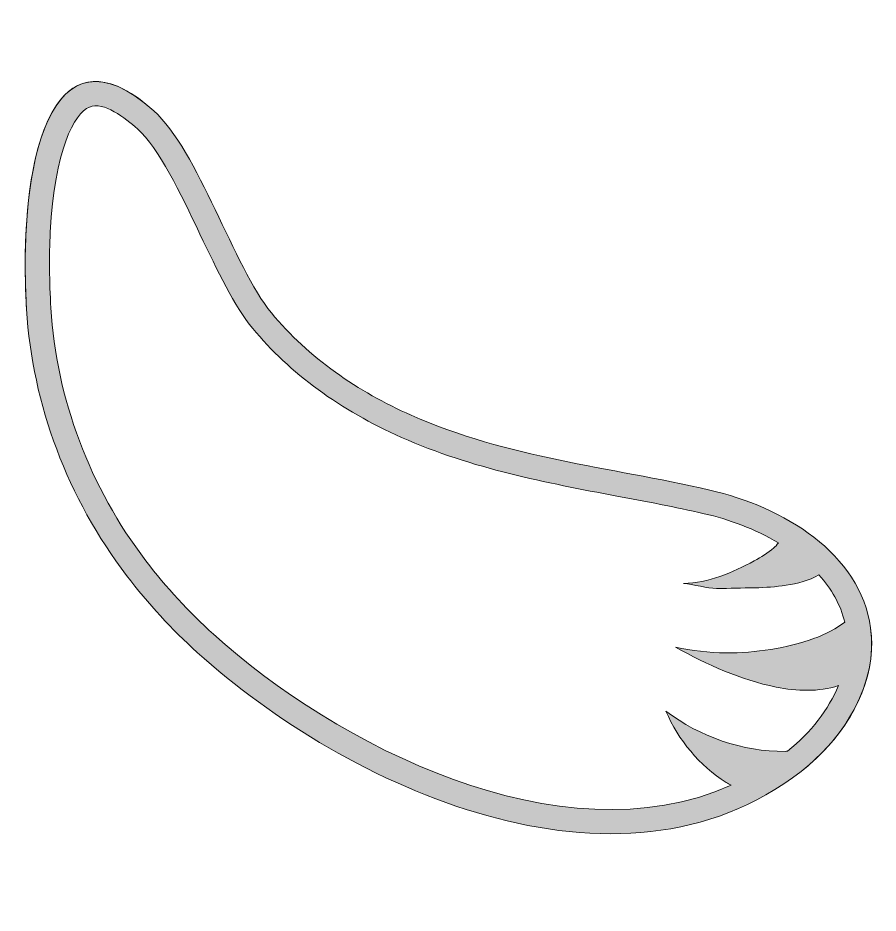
# Model space of a CAD drawing. Header units: millimetres. Extents: x 29 to 222, y -141 to -32.
# Drawn here: x 58.55 to 71.05, y -140.79 to -127.78 of the extents above; entities that cross this region are included whole.
import ezdxf

# ---------------------------------------------------------------- set-up
doc = ezdxf.new("R2010")
doc.units = ezdxf.units.MM
doc.header["$MEASUREMENT"] = 0
doc.layers.add('e_0', color=7, linetype='Continuous')
doc.layers.add('Layer 4', color=7, linetype='Continuous')

msp = doc.modelspace()

# ---------------------------------------------------------------- hatches: boundary and pattern name
at = {"layer": 'e_0'}
h = msp.add_hatch(color=1, dxfattribs=at)
h.dxf.hatch_style = 2
edge = h.paths.add_edge_path()
edge.add_spline(control_points=[(69.932, -138.729), (70.485, -138.299), (70.92, -137.651), (70.956, -136.965), (70.961, -136.859), (70.957, -136.752), (70.943, -136.645), (70.796, -135.561), (69.67, -134.884), (68.604, -134.641), (67.12, -134.302), (65.679, -134.177), (64.266, -133.554), (63.498, -133.215), (62.772, -132.721), (62.236, -132.069), (61.689, -131.404), (61.169, -129.707), (60.525, -129.131), (59.292, -128.028), (58.756, -129.238), (58.67, -130.877), (58.651, -131.243), (58.654, -131.629), (58.677, -132.016), (58.76, -133.399), (59.276, -134.767), (60.131, -135.884), (60.443, -136.293), (60.79, -136.668), (61.156, -136.999), (63.32, -138.957), (67.286, -140.787), (69.932, -138.729)], knot_values=[0, 0, 0, 0, 1, 1, 1, 2, 2, 2, 3, 3, 3, 4, 4, 4, 5, 5, 5, 6, 6, 6, 7, 7, 7, 8, 8, 8, 9, 9, 9, 10, 10, 10, 11, 11, 11, 11], degree=3, periodic=1)
edge = h.paths.add_edge_path()
edge.add_spline(control_points=[(69.734, -138.434), (69.724, -138.435), (69.712, -138.439), (69.702, -138.439), (69.081, -138.44), (68.461, -138.23), (67.968, -137.852), (68.147, -138.275), (68.456, -138.641), (68.843, -138.89), (68.866, -138.904), (68.89, -138.917), (68.914, -138.93), (66.427, -140.038), (63.152, -138.329), (61.393, -136.737), (61.036, -136.414), (60.706, -136.055), (60.411, -135.67), (59.598, -134.608), (59.107, -133.303), (59.03, -131.996), (59.007, -131.612), (59.004, -131.242), (59.022, -130.896), (59.085, -129.701), (59.366, -129.169), (59.589, -129.077), (59.795, -128.991), (60.116, -129.239), (60.29, -129.394), (60.597, -129.669), (60.916, -130.335), (61.197, -130.924), (61.453, -131.46), (61.695, -131.967), (61.964, -132.293), (62.496, -132.94), (63.243, -133.488), (64.124, -133.876), (65.164, -134.335), (66.227, -134.535), (67.256, -134.729), (67.671, -134.807), (68.101, -134.888), (68.525, -134.985), (68.879, -135.065), (69.263, -135.207), (69.604, -135.409), (69.58, -135.437), (69.557, -135.465), (69.537, -135.482), (69.45, -135.555), (69.351, -135.614), (69.251, -135.669), (68.932, -135.843), (68.586, -135.992), (68.223, -135.998), (68.371, -136.01), (68.57, -136.069), (68.703, -136.07), (68.902, -136.073), (69.064, -136.063), (69.263, -136.061), (69.414, -136.059), (69.565, -136.047), (69.714, -136.025), (69.879, -136), (70.048, -135.958), (70.19, -135.873), (70.371, -136.072), (70.505, -136.302), (70.567, -136.563), (70.36, -136.707), (70.207, -136.766), (70.126, -136.795), (69.714, -136.939), (69.276, -137.011), (68.84, -137.006), (68.594, -137.003), (68.348, -136.976), (68.107, -136.924), (68.568, -137.178), (69.053, -137.4), (69.57, -137.503), (69.869, -137.564), (70.186, -137.576), (70.475, -137.482), (70.332, -137.829), (70.076, -138.163), (69.734, -138.434)], knot_values=[0, 0, 0, 0, 1, 1, 1, 2, 2, 2, 3, 3, 3, 4, 4, 4, 5, 5, 5, 6, 6, 6, 7, 7, 7, 8, 8, 8, 9, 9, 9, 10, 10, 10, 11, 11, 11, 12, 12, 12, 13, 13, 13, 14, 14, 14, 15, 15, 15, 16, 16, 16, 17, 17, 17, 18, 18, 18, 19, 19, 19, 20, 20, 20, 21, 21, 21, 22, 22, 22, 23, 23, 23, 24, 24, 24, 25, 25, 25, 26, 26, 26, 27, 27, 27, 28, 28, 28, 29, 29, 29, 30, 30, 30, 30], degree=3, periodic=1)

# ---------------------------------------------------------------- linework, layer by layer
at = {"layer": 'e_0', "lineweight": 0}
for points, knots in [([(69.932, -138.729), (70.485, -138.299), (70.92, -137.651), (70.956, -136.965), (70.961, -136.859), (70.957, -136.752), (70.943, -136.645), (70.796, -135.561), (69.67, -134.884), (68.604, -134.641), (67.12, -134.302), (65.679, -134.177), (64.266, -133.554), (63.498, -133.215), (62.772, -132.721), (62.236, -132.069), (61.689, -131.404), (61.169, -129.707), (60.525, -129.131), (59.292, -128.028), (58.756, -129.238), (58.67, -130.877), (58.651, -131.243), (58.654, -131.629), (58.677, -132.016), (58.76, -133.399), (59.276, -134.767), (60.131, -135.884), (60.443, -136.293), (60.79, -136.668), (61.156, -136.999), (63.32, -138.957), (67.286, -140.787), (69.932, -138.729)], [0, 0, 0, 0, 1, 1, 1, 2, 2, 2, 3, 3, 3, 4, 4, 4, 5, 5, 5, 6, 6, 6, 7, 7, 7, 8, 8, 8, 9, 9, 9, 10, 10, 10, 11, 11, 11, 11]), ([(69.734, -138.434), (69.724, -138.435), (69.712, -138.439), (69.702, -138.439), (69.081, -138.44), (68.461, -138.23), (67.968, -137.852), (68.147, -138.275), (68.456, -138.641), (68.843, -138.89), (68.866, -138.904), (68.89, -138.917), (68.914, -138.93), (66.427, -140.038), (63.152, -138.329), (61.393, -136.737), (61.036, -136.414), (60.706, -136.055), (60.411, -135.67), (59.598, -134.608), (59.107, -133.303), (59.03, -131.996), (59.007, -131.612), (59.004, -131.242), (59.022, -130.896), (59.085, -129.701), (59.366, -129.169), (59.589, -129.077), (59.795, -128.991), (60.116, -129.239), (60.29, -129.394), (60.597, -129.669), (60.916, -130.335), (61.197, -130.924), (61.453, -131.46), (61.695, -131.967), (61.964, -132.293), (62.496, -132.94), (63.243, -133.488), (64.124, -133.876), (65.164, -134.335), (66.227, -134.535), (67.256, -134.729), (67.671, -134.807), (68.101, -134.888), (68.525, -134.985), (68.879, -135.065), (69.263, -135.207), (69.604, -135.409), (69.58, -135.437), (69.557, -135.465), (69.537, -135.482), (69.45, -135.555), (69.351, -135.614), (69.251, -135.669), (68.932, -135.843), (68.586, -135.992), (68.223, -135.998), (68.371, -136.01), (68.57, -136.069), (68.703, -136.07), (68.902, -136.073), (69.064, -136.063), (69.263, -136.061), (69.414, -136.059), (69.565, -136.047), (69.714, -136.025), (69.879, -136), (70.048, -135.958), (70.19, -135.873), (70.371, -136.072), (70.505, -136.302), (70.567, -136.563), (70.36, -136.707), (70.207, -136.766), (70.126, -136.795), (69.714, -136.939), (69.276, -137.011), (68.84, -137.006), (68.594, -137.003), (68.348, -136.976), (68.107, -136.924), (68.568, -137.178), (69.053, -137.4), (69.57, -137.503), (69.869, -137.564), (70.186, -137.576), (70.475, -137.482), (70.332, -137.829), (70.076, -138.163), (69.734, -138.434)], [0, 0, 0, 0, 1, 1, 1, 2, 2, 2, 3, 3, 3, 4, 4, 4, 5, 5, 5, 6, 6, 6, 7, 7, 7, 8, 8, 8, 9, 9, 9, 10, 10, 10, 11, 11, 11, 12, 12, 12, 13, 13, 13, 14, 14, 14, 15, 15, 15, 16, 16, 16, 17, 17, 17, 18, 18, 18, 19, 19, 19, 20, 20, 20, 21, 21, 21, 22, 22, 22, 23, 23, 23, 24, 24, 24, 25, 25, 25, 26, 26, 26, 27, 27, 27, 28, 28, 28, 29, 29, 29, 30, 30, 30, 30])]:
    msp.add_open_spline(points, degree=3, knots=knots, dxfattribs=at)
at = {"layer": 'Layer 4', "lineweight": 0}
msp.add_open_spline([(60.131, -135.884), (60.443, -136.293), (60.79, -136.668), (61.156, -136.999), (63.32, -138.957), (67.286, -140.787), (69.932, -138.729), (70.57, -138.232), (71.051, -137.446), (70.943, -136.645), (70.796, -135.561), (69.67, -134.884), (68.604, -134.641), (67.12, -134.302), (65.679, -134.177), (64.266, -133.554), (63.498, -133.215), (62.772, -132.721), (62.236, -132.069), (61.689, -131.404), (61.169, -129.707), (60.525, -129.131), (59.017, -127.783), (58.551, -129.892), (58.677, -132.016), (58.76, -133.399), (59.276, -134.767), (60.131, -135.884)], degree=3, knots=[0, 0, 0, 0, 1, 1, 1, 2, 2, 2, 3, 3, 3, 4, 4, 4, 5, 5, 5, 6, 6, 6, 7, 7, 7, 8, 8, 8, 9, 9, 9, 9], dxfattribs=at)

doc.saveas('drawing.dxf')
